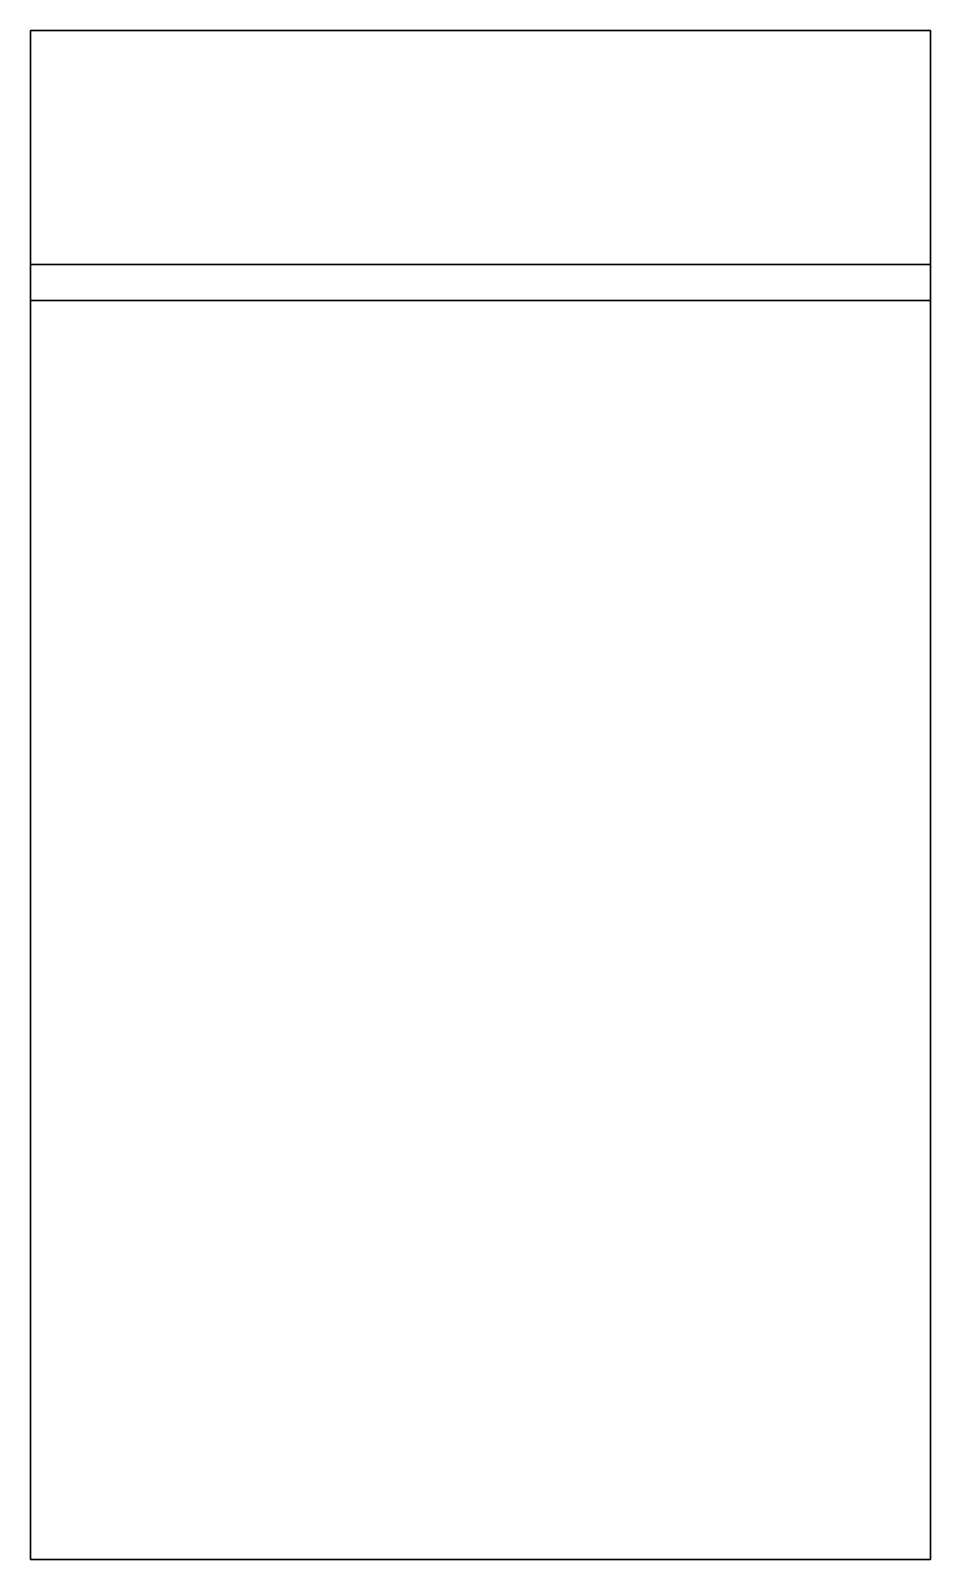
# Model space of a CAD drawing. Extents: x 0 to 50, y -85 to 0.
import ezdxf

# ---------------------------------------------------------------- set-up
doc = ezdxf.new("R2010")
doc.units = 0
doc.layers.add('ACESSORIO', color=7, linetype='CONTINUOUS')

msp = doc.modelspace()

# ---------------------------------------------------------------- linework, layer by layer
at = {"layer": 'ACESSORIO'}
for points in [[(50, -13, 2), (0, -13, 2), (0, 0, 2), (50, 0, 2)], [(0, 0, 2), (50, 0, 2), (50, 0), (0, 0)], [(50, 0), (0, 0), (0, -15), (50, -15)], [(50, -85, 42), (0, -85, 42), (0, -13, 42), (50, -13, 42)], [(0, -13, 42), (50, -13, 42), (50, -13, 2), (0, -13, 2)], [(0, -15), (50, -15), (50, -15, 40), (0, -15, 40)], [(50, -15, 40), (0, -15, 40), (0, -85, 40), (50, -85, 40)], [(0, -85, 40), (50, -85, 40), (50, -85, 42), (0, -85, 42)]]:
    msp.add_3dface(points, dxfattribs=at)
for points, invisible_edges in [([(0, -13, 2), (0, -15), (0, 0), (0, 0, 2)], 1), ([(50, -13, 2), (50, -15), (50, 0), (50, 0, 2)], 1), ([(0, -85, 42), (0, -85, 40), (0, -15, 40), (0, -13, 42)], 4), ([(0, -15, 40), (0, -13, 42), (0, -13, 2), (0, -15)], 5), ([(50, -85, 42), (50, -85, 40), (50, -15, 40), (50, -13, 42)], 4), ([(50, -15, 40), (50, -13, 42), (50, -13, 2), (50, -15)], 5)]:
    msp.add_3dface(points, dxfattribs=dict(at, invisible_edges=invisible_edges))

doc.saveas('drawing.dxf')
